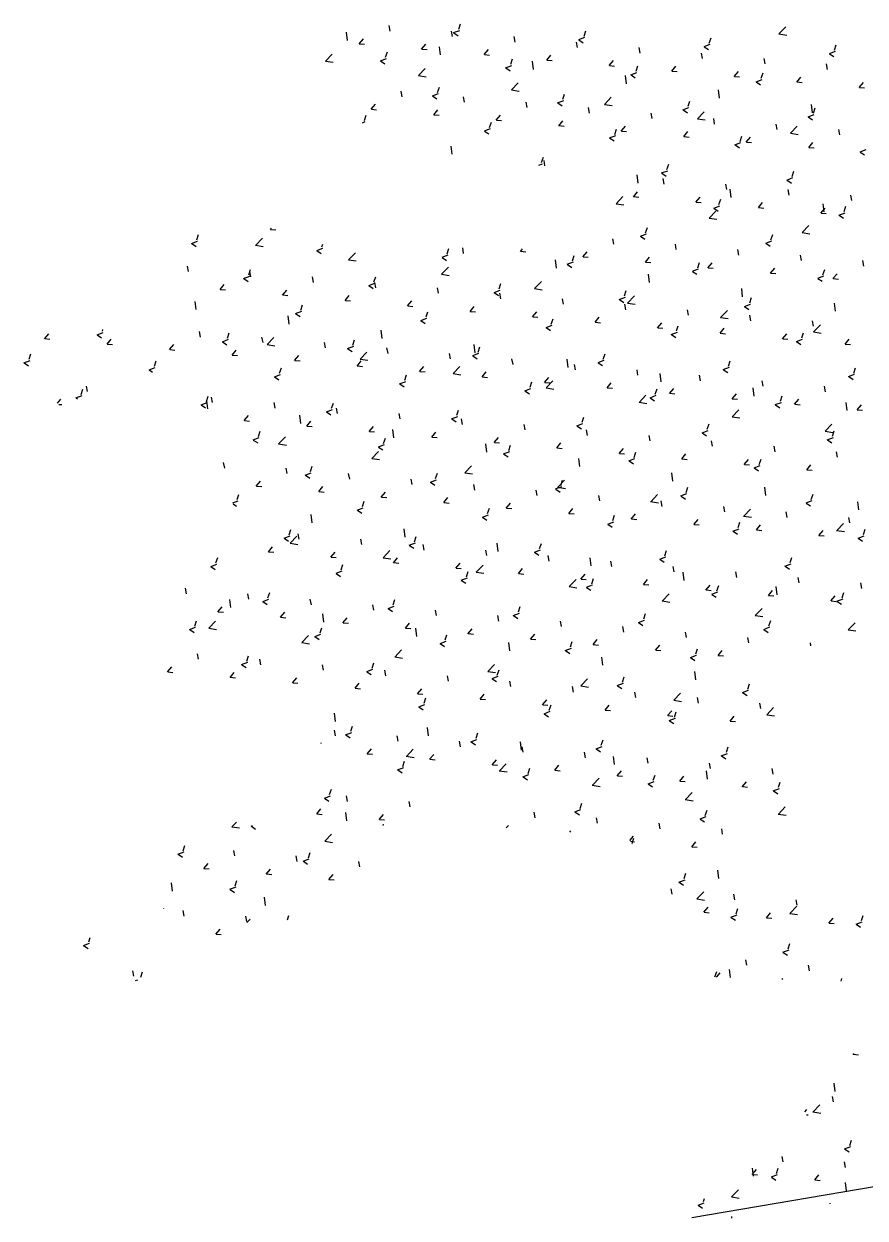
# Model space of a CAD drawing. Header units: millimetres. Extents: x 87938 to 265635, y 330093 to 434310.
# Drawn here: x 143027 to 144730, y 385227 to 387645 of the extents above; entities that cross this region are included whole.
import ezdxf

# ---------------------------------------------------------------- set-up
doc = ezdxf.new("R2010")
doc.units = ezdxf.units.MM

# ---------------------------------------------------------------- blocks, each defined once
blk = doc.blocks.new('A$C344D2886')
at = {"linetype": 'Continuous'}
for p, q in [((741.3, 6106.7), (739.3, 6117.8)), ((880.5, 6110.7), (884.1, 6121.4)), ((655.1, 6087.6), (653.2, 6104.4)), ((867.9, 6095.6), (865.8, 6106.7)), ((870, 6103.6), (882.3, 6108.3)), ((870.3, 6103.4), (879.1, 6097.5)), ((994.4, 6084.6), (992.4, 6095.6)), ((1123.5, 6089.5), (1135.9, 6094.2)), ((1134.1, 6096.6), (1137.7, 6107.3)), ((1387.6, 6082.5), (1391.2, 6093.1)), ((1528.6, 6101), (1542.4, 6115.3)), ((1528.6, 6101.1), (1544.3, 6098.7)), ((678.8, 6081.2), (687.3, 6091.3)), ((679.1, 6081.3), (689.7, 6080.4)), ((805.3, 6070.1), (813.8, 6080.3)), ((805.7, 6070.2), (816.2, 6069.3)), ((843.4, 6058.4), (841.5, 6075.2)), ((931.9, 6059.1), (940.4, 6069.2)), ((1120.9, 6073.5), (1118.9, 6084.6)), ((1123.8, 6089.3), (1132.6, 6083.3)), ((1247.5, 6062.4), (1245.5, 6073.5)), ((1377.1, 6075.3), (1389.5, 6080.1)), ((1377.4, 6075.1), (1386.2, 6069.2)), ((1641.2, 6068.3), (1644.8, 6079)), ((610.5, 6046), (624.3, 6060.3)), ((610.5, 6046.1), (626.2, 6043.6)), ((721.7, 6046.7), (734.1, 6051.4)), ((722, 6046.5), (730.8, 6040.6)), ((732.3, 6053.8), (735.9, 6064.5)), ((932.2, 6059.2), (942.7, 6058.2)), ((985.8, 6039.7), (989.4, 6050.4)), ((1031.7, 6029.2), (1029.8, 6046)), ((1058.4, 6048), (1066.9, 6058.1)), ((1058.7, 6048.1), (1069.3, 6047.2)), ((1185, 6036.9), (1193.5, 6047.1)), ((1374, 6051.3), (1372, 6062.4)), ((1500.6, 6040.3), (1498.5, 6051.3)), ((1630.7, 6061.2), (1643, 6066)), ((1630.9, 6061), (1639.7, 6055.1)), ((798.8, 6016.8), (812.6, 6031.1)), ((975.3, 6032.6), (987.7, 6037.3)), ((975.6, 6032.3), (984.4, 6026.4)), ((1185.3, 6037), (1195.8, 6036.1)), ((1228.9, 6018.4), (1241.2, 6023.2)), ((1239.4, 6025.6), (1243, 6036.2)), ((1311.5, 6025.8), (1320, 6036)), ((1311.8, 6025.9), (1322.4, 6025)), ((1438, 6014.8), (1446.6, 6024.9)), ((1492.9, 6011.4), (1496.5, 6022.1)), ((1627.1, 6029.2), (1625.1, 6040.3)), ((798.8, 6016.9), (814.5, 6014.4)), ((987.1, 5987.6), (1000.9, 6001.9)), ((1220, 6000), (1218.1, 6016.8)), ((1229.2, 6018.2), (1237.9, 6012.3)), ((1438.4, 6014.9), (1448.9, 6013.9)), ((1482.4, 6004.3), (1494.8, 6009)), ((1482.7, 6004.1), (1491.5, 5998.2)), ((1564.6, 6003.7), (1573.1, 6013.8)), ((1564.9, 6003.8), (1575.5, 6002.9)), ((1691.1, 5992.6), (1699.6, 6002.8)), ((765.8, 5974), (763.7, 5985.1)), ((827.1, 5975.7), (839.4, 5980.4)), ((827.4, 5975.4), (836.1, 5969.5)), ((837.6, 5982.8), (841.2, 5993.5)), ((892.3, 5962.9), (890.3, 5974)), ((987.1, 5987.7), (1002.8, 5985.2)), ((1091.2, 5968.7), (1094.7, 5979.3)), ((1175.4, 5958.4), (1189.2, 5972.7)), ((1408.3, 5970.8), (1406.4, 5987.6)), ((1691.5, 5992.7), (1702, 5991.8)), ((703.3, 5948.5), (711.8, 5958.6)), ((703.6, 5948.6), (714.1, 5947.7)), ((829.8, 5937.4), (838.3, 5947.6)), ((1018.9, 5951.9), (1016.8, 5962.9)), ((1080.6, 5961.5), (1093, 5966.3)), ((1080.9, 5961.3), (1089.7, 5955.4)), ((1145.4, 5940.8), (1143.4, 5951.8)), ((1175.4, 5958.5), (1191.1, 5956)), ((1334.2, 5947.4), (1346.5, 5952.1)), ((1344.7, 5954.5), (1348.3, 5965.2)), ((1596.6, 5941.6), (1594.7, 5958.4)), ((1598.3, 5940.4), (1601.8, 5951.1)), ((685.3, 5921.2), (691.2, 5923.5)), ((689.4, 5925.9), (692.9, 5936.6)), ((830.1, 5937.5), (840.7, 5936.6)), ((956.3, 5926.4), (964.8, 5936.5)), ((956.7, 5926.4), (967.2, 5925.5)), ((1082.9, 5915.3), (1091.4, 5925.4)), ((1272, 5929.7), (1269.9, 5940.8)), ((1334.5, 5947.2), (1343.2, 5941.3)), ((1363.7, 5929.2), (1377.5, 5943.5)), ((1363.7, 5929.3), (1379.4, 5926.8)), ((1398.5, 5918.6), (1396.5, 5929.7)), ((1587.7, 5933.3), (1600.1, 5938)), ((1588, 5933.1), (1596.8, 5927.1)), ((932.4, 5904.6), (944.7, 5909.4)), ((932.7, 5904.4), (941.4, 5898.5)), ((942.9, 5911.8), (946.5, 5922.4)), ((1083.2, 5915.4), (1093.8, 5914.5)), ((1196.5, 5897.6), (1200, 5908.3)), ((1209.4, 5904.2), (1217.9, 5914.3)), ((1209.8, 5904.3), (1220.3, 5903.4)), ((1336, 5893.1), (1344.5, 5903.3)), ((1525.1, 5907.6), (1523, 5918.6)), ((1552, 5900), (1565.8, 5914.3)), ((1552, 5900.1), (1567.7, 5897.6)), ((1651.6, 5896.5), (1649.6, 5907.6)), ((1185.9, 5890.5), (1198.3, 5895.2)), ((1186.2, 5890.3), (1195, 5884.4)), ((1336.3, 5893.2), (1346.9, 5892.3)), ((1439.5, 5876.4), (1451.8, 5881.1)), ((1439.8, 5876.2), (1448.6, 5870.2)), ((1450, 5883.5), (1453.6, 5894.2)), ((1462.5, 5882.1), (1471, 5892.2)), ((1462.9, 5882.2), (1473.4, 5881.2)), ((1589.1, 5871), (1597.6, 5881.1)), ((866.8, 5857.4), (864.9, 5874.1)), ((1048.2, 5840.7), (1051.8, 5851.4)), ((1589.4, 5871.1), (1600, 5870.2)), ((1693, 5862.2), (1705.4, 5867)), ((1693.3, 5862), (1702.1, 5856.1)), ((1042.2, 5835.3), (1050, 5838.3)), ((1054.5, 5833.8), (1053.2, 5844.9)), ((1301.8, 5826.6), (1305.4, 5837.3)), ((1243.4, 5799), (1241.5, 5815.7)), ((1291.2, 5819.5), (1303.6, 5824.2)), ((1291.5, 5819.2), (1300.3, 5813.3)), ((1296.5, 5797), (1294.4, 5808.1)), ((1544.8, 5805.3), (1557.1, 5810.1)), ((1545.1, 5805.1), (1553.9, 5799.2)), ((1555.3, 5812.5), (1558.9, 5823.1)), ((1233.9, 5771.5), (1242.4, 5781.6)), ((1423, 5785.9), (1421, 5797)), ((1431.7, 5769.8), (1429.8, 5786.5)), ((1549.5, 5774.9), (1547.5, 5785.9)), ((1198.8, 5757.3), (1212.6, 5771.6)), ((1198.8, 5757.4), (1214.5, 5755)), ((1234.3, 5771.6), (1244.8, 5770.7)), ((1360.5, 5760.4), (1369, 5770.6)), ((1360.8, 5760.5), (1371.3, 5759.6)), ((1407.1, 5755.6), (1410.7, 5766.2)), ((1487, 5749.4), (1495.5, 5759.5)), ((1620, 5740.6), (1618.1, 5757.3)), ((1676.1, 5763.8), (1674.1, 5774.8)), ((1387.1, 5728.1), (1400.9, 5742.4)), ((1396.6, 5748.4), (1408.9, 5753.2)), ((1396.8, 5748.2), (1405.6, 5742.3)), ((1487.3, 5749.4), (1497.9, 5748.5)), ((1613.6, 5738.3), (1622.1, 5748.4)), ((1613.9, 5738.4), (1624.4, 5737.5)), ((1650.1, 5734.3), (1662.5, 5739)), ((1650.4, 5734.1), (1659.2, 5728.2)), ((1660.6, 5741.4), (1664.2, 5752.1)), ((499.1, 5705.2), (501.3, 5707.8)), ((1258.8, 5698.7), (1262.4, 5709.3)), ((1387.1, 5728.2), (1402.8, 5725.8)), ((1575.4, 5698.9), (1589.1, 5713.2)), ((339.4, 5677), (351.8, 5681.8)), ((349.9, 5684.1), (353.5, 5694.8)), ((469, 5673), (482.8, 5687.4)), ((499.5, 5705.3), (510, 5704.4)), ((1194.4, 5675.4), (1192.3, 5686.4)), ((1248.3, 5691.5), (1260.7, 5696.3)), ((1248.6, 5691.3), (1257.4, 5685.4)), ((1501.9, 5677.4), (1514.2, 5682.1)), ((1512.4, 5684.5), (1516, 5695.2)), ((1575.4, 5699), (1591, 5696.6)), ((339.7, 5676.8), (348.5, 5670.9)), ((469, 5673.1), (484.7, 5670.7)), ((593, 5662.9), (605.3, 5667.6)), ((593.3, 5662.7), (602, 5656.7)), ((603.5, 5670), (605.3, 5675.4)), ((657.3, 5643.8), (671.1, 5658.2)), ((857.1, 5655.9), (860.6, 5666.6)), ((890.2, 5656.3), (888.8, 5668.2)), ((1005.3, 5660.9), (1009.5, 5665.9)), ((1005.6, 5661), (1016.2, 5660.1)), ((1131.9, 5649.9), (1140.4, 5660)), ((1320.9, 5664.3), (1318.9, 5675.4)), ((1447.5, 5653.2), (1445.4, 5664.3)), ((1502.2, 5677.2), (1510.9, 5671.3)), ((657.3, 5643.9), (673, 5641.5)), ((846.5, 5648.8), (858.9, 5653.5)), ((846.8, 5648.5), (855.6, 5642.6)), ((1078.5, 5627.1), (1076.6, 5643.9)), ((1100.1, 5634.6), (1112.4, 5639.4)), ((1100.4, 5634.4), (1109.1, 5628.5)), ((1110.6, 5641.8), (1114.2, 5652.4)), ((1132.2, 5650), (1142.7, 5649)), ((1258.4, 5638.8), (1266.9, 5648.9)), ((1258.7, 5638.9), (1269.3, 5638)), ((1364.2, 5627.6), (1367.7, 5638.3)), ((1384.9, 5627.7), (1393.4, 5637.9)), ((1574, 5642.1), (1572, 5653.2)), ((1700.6, 5631.1), (1698.5, 5642.1)), ((333, 5620.2), (331, 5631.2)), ((444.7, 5606), (457.1, 5610.7)), ((455.3, 5613.1), (458.8, 5623.8)), ((459.6, 5609.1), (457.5, 5620.1)), ((586.1, 5598), (584.1, 5609.1)), ((708.8, 5599), (712.4, 5609.6)), ((845.6, 5614.6), (859.4, 5628.9)), ((845.6, 5614.7), (861.3, 5612.3)), ((1266.8, 5597.9), (1264.9, 5614.7)), ((1353.6, 5620.5), (1366, 5625.2)), ((1353.9, 5620.3), (1362.7, 5614.4)), ((1385.3, 5627.8), (1395.8, 5626.9)), ((1511.5, 5616.6), (1520, 5626.8)), ((1511.8, 5616.7), (1522.4, 5615.8)), ((1607.2, 5606.4), (1619.5, 5611.1)), ((1617.7, 5613.5), (1621.3, 5624.2)), ((1638, 5605.6), (1646.5, 5615.7)), ((397.1, 5583.6), (405.6, 5593.7)), ((445, 5605.8), (453.8, 5599.8)), ((698.3, 5591.8), (710.6, 5596.6)), ((698.6, 5591.6), (707.3, 5585.7)), ((712.7, 5586.9), (710.6, 5598)), ((839.2, 5575.9), (837.2, 5586.9)), ((962.4, 5584.9), (965.9, 5595.5)), ((1033.9, 5585.4), (1047.7, 5599.7)), ((1033.9, 5585.5), (1049.6, 5583.1)), ((1455.1, 5568.7), (1453.2, 5585.5)), ((1607.5, 5606.1), (1616.2, 5600.2)), ((1638.4, 5605.7), (1648.9, 5604.7)), ((397.4, 5583.7), (407.9, 5582.7)), ((523.6, 5572.5), (532.1, 5582.6)), ((523.9, 5572.6), (534.5, 5571.7)), ((650.1, 5561.4), (658.6, 5571.6)), ((650.5, 5561.5), (661, 5560.6)), ((951.8, 5577.7), (964.2, 5582.5)), ((952.1, 5577.5), (960.9, 5571.6)), ((965.8, 5564.8), (963.7, 5575.9)), ((1092.3, 5553.7), (1090.3, 5564.8)), ((1205.4, 5563.6), (1217.7, 5568.3)), ((1205.7, 5563.4), (1214.5, 5557.4)), ((1215.9, 5570.7), (1219.5, 5581.4)), ((1222.2, 5556.2), (1235.9, 5570.5)), ((1469.5, 5556.6), (1473.1, 5567.3)), ((348.7, 5542.9), (346.8, 5559.6)), ((550, 5534.9), (562.4, 5539.7)), ((560.6, 5542.1), (564.2, 5552.7)), ((776.7, 5550.4), (785.2, 5560.5)), ((777, 5550.5), (787.6, 5549.5)), ((814.1, 5528), (817.7, 5538.6)), ((903.2, 5539.3), (911.7, 5549.4)), ((903.6, 5539.4), (914.1, 5538.5)), ((1029.8, 5528.2), (1038.3, 5538.4)), ((1218.9, 5542.7), (1216.8, 5553.7)), ((1222.2, 5556.3), (1237.9, 5553.9)), ((1345.4, 5531.6), (1343.4, 5542.6)), ((1410.5, 5527), (1424.2, 5541.3)), ((1458.9, 5549.5), (1471.3, 5554.2)), ((1459.2, 5549.2), (1468, 5543.3)), ((1643.4, 5539.5), (1641.4, 5556.3)), ((537, 5513.6), (535.1, 5530.4)), ((550.3, 5534.7), (559.1, 5528.8)), ((803.6, 5520.8), (815.9, 5525.6)), ((803.9, 5520.6), (812.7, 5514.7)), ((1030.1, 5528.3), (1040.7, 5527.4)), ((1067.7, 5513.8), (1071.3, 5524.5)), ((1156.3, 5517.2), (1164.8, 5527.3)), ((1156.7, 5517.2), (1167.2, 5516.3)), ((1282.9, 5506.1), (1291.4, 5516.2)), ((1410.5, 5527.1), (1426.1, 5524.7)), ((1472, 5520.5), (1469.9, 5531.6)), ((1598.5, 5509.4), (1596.5, 5520.5)), ((41.9, 5484.1), (50.4, 5494.2)), ((148.2, 5492.2), (160.6, 5496.9)), ((148.5, 5491.9), (157.3, 5486)), ((158.8, 5499.3), (160, 5502.8)), ((357.5, 5487.4), (355.5, 5498.5)), ((412.3, 5485.2), (415.9, 5495.8)), ((725.3, 5484.4), (723.4, 5501.2)), ((1057.1, 5506.7), (1069.5, 5511.4)), ((1057.4, 5506.5), (1066.2, 5500.5)), ((1283.2, 5506.2), (1293.8, 5505.2)), ((1310.7, 5492.6), (1323, 5497.3)), ((1311, 5492.3), (1319.8, 5486.4)), ((1321.2, 5499.7), (1324.8, 5510.4)), ((1409.4, 5495), (1417.9, 5505.1)), ((1409.8, 5495.1), (1420.3, 5494.2)), ((1536, 5483.9), (1544.5, 5494.1)), ((1574.8, 5485.6), (1578.4, 5496.2)), ((1598.7, 5497.9), (1614.4, 5495.5)), ((1598.8, 5497.8), (1612.5, 5512.1)), ((42.2, 5484.2), (52.8, 5483.3)), ((168.4, 5473), (176.9, 5483.2)), ((168.8, 5473.1), (179.3, 5472.2)), ((295, 5461.9), (303.5, 5472.1)), ((401.8, 5478), (414.1, 5482.8)), ((402.1, 5477.8), (410.9, 5471.9)), ((484.1, 5476.4), (482, 5487.4)), ((492.4, 5472), (506.2, 5486.3)), ((492.4, 5472.1), (508.1, 5469.6)), ((610.6, 5465.3), (608.6, 5476.4)), ((655.3, 5463.9), (667.7, 5468.6)), ((665.9, 5471), (669.5, 5481.7)), ((737.2, 5454.2), (735.1, 5465.3)), ((913.6, 5455.2), (911.7, 5472)), ((919.4, 5456.9), (923, 5467.6)), ((1536.3, 5484), (1546.9, 5483.1)), ((1564.2, 5478.4), (1576.6, 5483.2)), ((1564.5, 5478.2), (1573.3, 5472.3)), ((1662.5, 5472.9), (1671, 5483)), ((1662.9, 5473), (1673.4, 5472)), ((0, 5435.3), (12.4, 5440)), ((10.5, 5442.4), (14.1, 5453.1)), ((295.3, 5462), (305.9, 5461.1)), ((421.5, 5450.9), (430, 5461)), ((421.9, 5451), (432.4, 5450)), ((548.1, 5439.8), (556.6, 5449.9)), ((548.4, 5439.9), (559, 5439)), ((655.6, 5463.7), (664.4, 5457.8)), ((680.7, 5442.8), (694.5, 5457.1)), ((680.7, 5442.9), (696.4, 5440.4)), ((863.7, 5443.2), (861.7, 5454.2)), ((908.9, 5449.8), (921.3, 5454.5)), ((909.2, 5449.6), (918, 5443.6)), ((990.3, 5432.1), (988.2, 5443.1)), ((1101.9, 5426), (1100, 5442.8)), ((1162.5, 5435.6), (1174.8, 5440.4)), ((1173, 5442.8), (1176.6, 5453.4)), ((0.3, 5435), (9.1, 5429.1)), ((253.6, 5421.1), (265.9, 5425.9)), ((253.8, 5420.9), (260.2, 5416.6)), ((264.1, 5428.3), (267.7, 5438.9)), ((517.6, 5414.1), (521.2, 5424.8)), ((674.6, 5428.7), (683.1, 5438.9)), ((675, 5428.8), (685.5, 5427.9)), ((801.2, 5417.7), (809.7, 5427.8)), ((801.5, 5417.7), (812.1, 5416.8)), ((869, 5413.6), (882.8, 5427.9)), ((927.7, 5406.6), (936.2, 5416.7)), ((1116.8, 5421), (1114.8, 5432.1)), ((1162.8, 5435.4), (1171.5, 5429.5)), ((1243.3, 5409.9), (1241.3, 5421)), ((1416, 5421.5), (1428.4, 5426.3)), ((1416.3, 5421.3), (1425.1, 5415.4)), ((1426.5, 5428.7), (1430.1, 5439.3)), ((1680.1, 5414.5), (1683.7, 5425.2)), ((507.1, 5407), (519.5, 5411.7)), ((507.4, 5406.8), (516.2, 5400.9)), ((760.7, 5392.9), (773, 5397.6)), ((761, 5392.7), (769.7, 5386.7)), ((771.2, 5400), (774.8, 5410.7)), ((869, 5413.7), (884.7, 5411.2)), ((928.1, 5406.7), (938.6, 5405.8)), ((1024.8, 5385.9), (1028.3, 5396.5)), ((1054.3, 5395.5), (1062.8, 5405.7)), ((1054.6, 5395.6), (1065.1, 5394.7)), ((1057.3, 5384.4), (1071, 5398.7)), ((1180.8, 5384.4), (1189.3, 5394.6)), ((1290.2, 5396.8), (1288.2, 5413.6)), ((1369.9, 5398.9), (1367.9, 5409.9)), ((1496.4, 5387.8), (1494.4, 5398.9)), ((1669.6, 5407.4), (1681.9, 5412.1)), ((1669.9, 5407.2), (1678.6, 5401.3)), ((105.3, 5364.2), (117.7, 5369)), ((115.9, 5371.4), (119.4, 5382)), ((128.9, 5376.9), (126.9, 5387.9)), ((369.4, 5357.2), (373, 5367.9)), ((1014.2, 5378.7), (1026.6, 5383.5)), ((1014.5, 5378.5), (1023.3, 5372.6)), ((1057.3, 5384.5), (1072.9, 5382)), ((1181.1, 5384.5), (1191.7, 5383.6)), ((1245.6, 5355.2), (1259.3, 5369.5)), ((1267.8, 5364.6), (1280.1, 5369.4)), ((1278.3, 5371.8), (1281.9, 5382.4)), ((1307.4, 5373.4), (1315.9, 5383.5)), ((1307.7, 5373.5), (1318.2, 5372.5)), ((1433.9, 5362.3), (1442.4, 5372.4)), ((1478.5, 5367.6), (1476.5, 5384.4)), ((1531.9, 5357.6), (1535.4, 5368.3)), ((1623, 5376.7), (1620.9, 5387.8)), ((68.2, 5353.5), (74.9, 5361.5)), ((70.6, 5351.1), (76.6, 5350.6)), ((105.6, 5364), (108.5, 5362.1)), ((358.9, 5350.1), (371.2, 5354.8)), ((359.2, 5349.9), (367.9, 5344)), ((372.1, 5341.8), (370.2, 5358.5)), ((382, 5354.7), (380, 5365.8)), ((508.5, 5343.7), (506.5, 5354.7)), ((623, 5343.1), (626.5, 5353.8)), ((635.1, 5332.6), (633.1, 5343.7)), ((1245.6, 5355.3), (1261.2, 5352.8)), ((1268.1, 5364.4), (1276.8, 5358.5)), ((1434.2, 5362.4), (1444.8, 5361.5)), ((1521.3, 5350.5), (1533.7, 5355.2)), ((1521.6, 5350.3), (1530.4, 5344.3)), ((1560.4, 5351.2), (1569, 5361.4)), ((1560.8, 5351.3), (1571.3, 5350.4)), ((1666.8, 5338.4), (1664.8, 5355.2)), ((1687, 5340.2), (1695.5, 5350.3)), ((446, 5318.2), (454.5, 5328.3)), ((560.4, 5312.6), (558.5, 5329.3)), ((612.4, 5336), (624.8, 5340.7)), ((612.7, 5335.8), (621.5, 5329.8)), ((761.6, 5321.5), (759.6, 5332.6)), ((866, 5321.8), (878.3, 5326.6)), ((866.3, 5321.6), (875, 5315.7)), ((876.5, 5329), (880.1, 5339.6)), ((888.2, 5310.4), (886.1, 5321.5)), ((1130.1, 5314.8), (1133.6, 5325.5)), ((1433.8, 5326.1), (1449.5, 5323.6)), ((1433.9, 5326), (1447.6, 5340.3)), ((1687.3, 5340.2), (1697.9, 5339.3)), ((446.3, 5318.3), (456.9, 5317.3)), ((474.7, 5286.2), (478.3, 5296.9)), ((572.6, 5307.1), (581.1, 5317.2)), ((572.9, 5307.2), (583.4, 5306.3)), ((699.1, 5296), (707.6, 5306.2)), ((699.4, 5296.1), (710, 5295.2)), ((748.7, 5283.4), (746.8, 5300.1)), ((825.7, 5284.9), (834.2, 5295.1)), ((1014.7, 5299.4), (1012.7, 5310.4)), ((1119.5, 5307.7), (1131.9, 5312.5)), ((1119.8, 5307.5), (1128.6, 5301.6)), ((1141.3, 5288.3), (1139.2, 5299.4)), ((1373.1, 5293.6), (1385.4, 5298.3)), ((1383.6, 5300.7), (1387.2, 5311.4)), ((1622.1, 5296.9), (1637.8, 5294.4)), ((1622.2, 5296.8), (1635.9, 5311.1)), ((1637.2, 5286.6), (1640.7, 5297.2)), ((464.2, 5279.1), (476.5, 5283.8)), ((464.5, 5278.8), (473.3, 5272.9)), ((515.8, 5270.9), (529.6, 5285.2)), ((515.8, 5271), (531.5, 5268.6)), ((728.3, 5272.1), (731.8, 5282.7)), ((826, 5285), (836.5, 5284.1)), ((937, 5254.2), (935.1, 5270.9)), ((952.2, 5273.9), (960.7, 5284)), ((952.5, 5274), (963.1, 5273)), ((1078.7, 5262.8), (1087.2, 5272.9)), ((1267.8, 5277.2), (1265.8, 5288.3)), ((1373.4, 5293.4), (1382.2, 5287.4)), ((1394.4, 5266.2), (1392.3, 5277.2)), ((1626.6, 5279.4), (1639, 5284.2)), ((1626.9, 5279.2), (1635.7, 5273.3)), ((704.1, 5241.7), (717.8, 5256)), ((717.7, 5264.9), (730.1, 5269.7)), ((718, 5264.7), (726.8, 5258.8)), ((971.3, 5250.8), (983.6, 5255.5)), ((971.6, 5250.6), (980.4, 5244.7)), ((981.8, 5257.9), (985.4, 5268.6)), ((1079.1, 5262.9), (1089.6, 5262)), ((1205.3, 5251.7), (1213.8, 5261.9)), ((1205.6, 5251.8), (1216.2, 5250.9)), ((1235.4, 5243.8), (1239, 5254.5)), ((1331.8, 5240.7), (1340.3, 5250.8)), ((1520.9, 5255.1), (1518.9, 5266.2)), ((1647.5, 5244), (1645.4, 5255.1)), ((406.5, 5222), (404.4, 5233.1)), ((580, 5215.2), (583.6, 5225.8)), ((704.1, 5241.8), (719.8, 5239.4)), ((892.4, 5212.5), (906.1, 5226.8)), ((1125.3, 5225), (1123.3, 5241.7)), ((1224.8, 5236.7), (1237.2, 5241.4)), ((1225.1, 5236.5), (1233.9, 5230.5)), ((1332.2, 5240.8), (1342.7, 5239.8)), ((1458.4, 5229.6), (1466.9, 5239.7)), ((1458.7, 5229.7), (1469.3, 5228.8)), ((1478.4, 5222.5), (1490.7, 5227.3)), ((1478.7, 5222.3), (1487.5, 5216.4)), ((1488.9, 5229.7), (1492.5, 5240.3)), ((1584.9, 5218.5), (1593.4, 5228.7)), ((533, 5211), (531, 5222)), ((569.5, 5208), (581.8, 5212.8)), ((569.8, 5207.8), (578.6, 5201.9)), ((659.6, 5199.9), (657.5, 5210.9)), ((786.1, 5188.8), (784.1, 5199.9)), ((823, 5193.9), (835.4, 5198.6)), ((833.6, 5201), (837.2, 5211.7)), ((892.4, 5212.6), (908, 5210.2)), ((1313.6, 5195.8), (1311.6, 5212.5)), ((1585.3, 5218.6), (1595.8, 5217.7)), ((470.5, 5185.5), (479, 5195.6)), ((470.8, 5185.5), (481.4, 5184.6)), ((597, 5174.4), (605.5, 5184.5)), ((597.4, 5174.5), (607.9, 5173.5)), ((823.3, 5193.7), (832.1, 5187.8)), ((912.7, 5177.7), (910.6, 5188.8)), ((1039.2, 5166.7), (1037.2, 5177.7)), ((1076.6, 5179.8), (1089, 5184.5)), ((1076.9, 5179.6), (1085.7, 5173.6)), ((1080.6, 5183.4), (1096.3, 5181)), ((1080.7, 5183.3), (1094.4, 5197.6)), ((1087.1, 5186.9), (1090.7, 5197.6)), ((1340.7, 5172.8), (1344.3, 5183.4)), ((1501.9, 5166.6), (1499.9, 5183.3)), ((422.7, 5151.7), (433.6, 5155.9)), ((423.4, 5149.7), (430.3, 5145)), ((431.8, 5158.3), (435.4, 5168.9)), ((685.3, 5144.1), (688.9, 5154.8)), ((723.6, 5163.3), (732.1, 5173.4)), ((723.9, 5163.4), (734.5, 5162.5)), ((850.1, 5152.2), (858.6, 5162.4)), ((850.5, 5152.3), (861, 5151.4)), ((976.7, 5141.2), (985.2, 5151.3)), ((1165.8, 5155.6), (1163.7, 5166.7)), ((1268.9, 5154.2), (1284.6, 5151.8)), ((1269, 5154.1), (1282.7, 5168.4)), ((1292.3, 5144.5), (1290.3, 5155.6)), ((1330.2, 5165.6), (1342.5, 5170.4)), ((1330.4, 5165.4), (1339.2, 5159.5)), ((1583.7, 5151.5), (1596.1, 5156.3)), ((1584, 5151.3), (1592.8, 5145.4)), ((1594.2, 5158.6), (1597.8, 5169.3)), ((1690.2, 5137.4), (1688.2, 5154.1)), ((583.8, 5111.5), (581.9, 5128.3)), ((674.8, 5137), (687.2, 5141.7)), ((675.1, 5136.8), (683.9, 5130.9)), ((928.4, 5122.9), (940.7, 5127.6)), ((938.9, 5130), (942.5, 5140.7)), ((977, 5141.3), (987.6, 5140.3)), ((1103.2, 5130.1), (1111.7, 5140.2)), ((1103.6, 5130.2), (1114.1, 5129.3)), ((1192.4, 5115.9), (1196, 5126.5)), ((1229.8, 5119), (1238.3, 5129.2)), ((1418.9, 5133.5), (1416.8, 5144.5)), ((1457.3, 5124.9), (1471, 5139.2)), ((1545.4, 5122.4), (1543.4, 5133.4)), ((928.7, 5122.6), (937.4, 5116.7)), ((1181.9, 5108.7), (1194.3, 5113.5)), ((1182.2, 5108.5), (1191, 5102.6)), ((1230.1, 5119.1), (1240.7, 5118.2)), ((1356.3, 5108), (1364.8, 5118.1)), ((1356.7, 5108), (1367.2, 5107.1)), ((1446, 5101.7), (1449.6, 5112.4)), ((1457.2, 5125), (1472.9, 5122.6)), ((1482.9, 5096.9), (1491.4, 5107)), ((1645.6, 5095.7), (1659.3, 5110)), ((1671.9, 5111.3), (1669.9, 5122.4)), ((526.6, 5080.1), (538.9, 5084.8)), ((526.9, 5079.9), (535.6, 5074)), ((537.1, 5087.2), (540.7, 5097.9)), ((539.2, 5069.8), (552.9, 5084.2)), ((557.5, 5078.2), (555.5, 5089.3)), ((684.1, 5067.2), (682, 5078.2)), ((772.1, 5082.3), (770.1, 5099.1)), ((790.7, 5073.1), (794.2, 5083.8)), ((1435.5, 5094.6), (1447.8, 5099.3)), ((1435.8, 5094.4), (1444.5, 5088.5)), ((1483.2, 5097), (1493.7, 5096)), ((1609.4, 5085.8), (1617.9, 5095.9)), ((1609.7, 5085.9), (1620.3, 5085)), ((1645.5, 5095.8), (1661.2, 5093.4)), ((1689, 5080.5), (1701.4, 5085.2)), ((1689.3, 5080.3), (1698.1, 5074.3)), ((1699.6, 5087.6), (1703.1, 5098.3)), ((495, 5052.7), (503.5, 5062.9)), ((539.2, 5069.9), (554.8, 5067.5)), ((727.5, 5040.6), (741.2, 5055)), ((780.1, 5066), (792.5, 5070.7)), ((780.4, 5065.7), (789.2, 5059.8)), ((810.6, 5056.1), (808.6, 5067.2)), ((937.1, 5045), (935.1, 5056.1)), ((960.4, 5053.1), (958.4, 5069.9)), ((1033.7, 5051.8), (1046, 5056.6)), ((1044.2, 5059), (1047.8, 5069.6)), ((1297.8, 5044.8), (1301.3, 5055.5)), ((388.9, 5030.3), (392.4, 5041)), ((495.3, 5052.8), (505.9, 5051.9)), ((621.5, 5041.7), (630, 5051.8)), ((621.9, 5041.8), (632.4, 5040.8)), ((727.5, 5040.7), (743.1, 5038.3)), ((748.1, 5030.6), (756.6, 5040.7)), ((748.4, 5030.7), (758.9, 5029.8)), ((874.6, 5019.5), (883.1, 5029.7)), ((1034, 5051.6), (1042.7, 5045.7)), ((1063.7, 5034), (1061.7, 5045)), ((1148.7, 5023.9), (1146.7, 5040.7)), ((1190.2, 5022.9), (1188.2, 5033.9)), ((1287.2, 5037.7), (1299.6, 5042.4)), ((1287.5, 5037.5), (1296.3, 5031.6)), ((1551.3, 5030.7), (1554.9, 5041.4)), ((378.3, 5023.2), (390.7, 5027.9)), ((378.6, 5023), (387.4, 5017.1)), ((631.9, 5009.1), (644.2, 5013.8)), ((632.2, 5008.8), (640.9, 5002.9)), ((642.4, 5016.2), (646, 5026.9)), ((874.9, 5019.6), (885.5, 5018.7)), ((896, 5002.1), (899.5, 5012.7)), ((915.7, 5011.5), (931.4, 5009.1)), ((915.8, 5011.4), (929.5, 5025.7)), ((1001.2, 5008.5), (1009.7, 5018.6)), ((1001.5, 5008.5), (1012, 5007.6)), ((1127.7, 4997.4), (1136.2, 5007.5)), ((1316.8, 5011.8), (1314.7, 5022.9)), ((1337, 4994.7), (1335, 5011.5)), ((1443.3, 5000.7), (1441.3, 5011.8)), ((1540.8, 5023.6), (1553.1, 5028.3)), ((1541.1, 5023.4), (1549.8, 5017.4)), ((885.4, 4994.9), (897.8, 4999.7)), ((885.7, 4994.7), (894.5, 4988.8)), ((1104, 4982.3), (1119.7, 4979.9)), ((1104.1, 4982.2), (1117.8, 4996.5)), ((1128, 4997.5), (1138.6, 4996.6)), ((1139, 4980.8), (1151.3, 4985.5)), ((1139.3, 4980.6), (1148.1, 4974.7)), ((1149.5, 4987.9), (1153.1, 4998.6)), ((1254.2, 4986.3), (1262.8, 4996.5)), ((1254.6, 4986.4), (1265.1, 4985.5)), ((1380.8, 4975.2), (1389.3, 4985.4)), ((1403.1, 4973.8), (1406.7, 4984.5)), ((1525.3, 4965.5), (1523.3, 4982.3)), ((1569.9, 4989.7), (1567.8, 5000.7)), ((1696.4, 4978.6), (1694.4, 4989.7)), ((328.9, 4967.7), (326.9, 4978.7)), ((418.9, 4939.7), (417, 4956.4)), ((455.4, 4956.6), (453.4, 4967.7)), ((483.6, 4952.2), (496, 4956.9)), ((494.2, 4959.3), (497.8, 4970)), ((582, 4945.5), (579.9, 4956.6)), ((1292.4, 4953), (1306.1, 4967.3)), ((1381.1, 4975.3), (1391.7, 4974.4)), ((1392.5, 4966.7), (1404.9, 4971.4)), ((1392.8, 4966.4), (1401.6, 4960.5)), ((1507.3, 4964.2), (1515.8, 4974.3)), ((1507.7, 4964.3), (1518.2, 4963.3)), ((1633.9, 4953.1), (1642.4, 4963.2)), ((1646.1, 4952.5), (1658.4, 4957.3)), ((1656.6, 4959.7), (1660.2, 4970.3)), ((392.9, 4931.1), (401.4, 4941.2)), ((483.9, 4951.9), (492.7, 4946)), ((708.5, 4934.5), (706.5, 4945.5)), ((737.2, 4938), (749.5, 4942.8)), ((737.5, 4937.8), (746.3, 4931.9)), ((747.7, 4945.2), (751.3, 4955.8)), ((835.1, 4923.4), (833, 4934.5)), ((1001.3, 4931), (1004.9, 4941.7)), ((1292.3, 4953.1), (1308, 4950.7)), ((1480.7, 4923.8), (1494.4, 4938.1)), ((1634.2, 4953.2), (1644.8, 4952.3)), ((1646.4, 4952.3), (1655.2, 4946.4)), ((345.9, 4902.4), (349.5, 4913)), ((374.3, 4898), (388, 4912.3)), ((393.2, 4931.2), (403.8, 4930.3)), ((519.5, 4920), (528, 4930.2)), ((519.8, 4920.1), (530.3, 4919.2)), ((607.2, 4910.4), (605.2, 4927.2)), ((646, 4909), (654.5, 4919.1)), ((646.3, 4909.1), (656.9, 4908.1)), ((772.5, 4897.9), (781, 4908)), ((961.6, 4912.3), (959.6, 4923.4)), ((990.7, 4923.9), (1003.1, 4928.6)), ((991, 4923.7), (999.8, 4917.8)), ((1088.2, 4901.2), (1086.1, 4912.3)), ((1244.3, 4909.8), (1256.6, 4914.5)), ((1244.6, 4909.5), (1253.4, 4903.6)), ((1254.8, 4916.9), (1258.4, 4927.6)), ((1480.6, 4923.9), (1496.3, 4921.5)), ((1508.4, 4902.8), (1512, 4913.4)), ((1669, 4894.6), (1682.7, 4908.9)), ((335.4, 4895.2), (347.7, 4900)), ((335.7, 4895), (344.5, 4889.1)), ((374.3, 4898.1), (389.9, 4895.6)), ((588.9, 4881.1), (601.3, 4885.9)), ((599.5, 4888.3), (603.1, 4898.9)), ((772.9, 4898), (783.4, 4897.1)), ((795.5, 4881.2), (793.5, 4898)), ((853, 4874.1), (856.6, 4884.8)), ((899.1, 4886.8), (907.6, 4897)), ((899.4, 4886.9), (910, 4886)), ((1025.6, 4875.7), (1034.1, 4885.9)), ((1214.7, 4890.2), (1212.7, 4901.2)), ((1341.3, 4879.1), (1339.2, 4890.2)), ((1497.8, 4895.6), (1510.2, 4900.4)), ((1498.1, 4895.4), (1506.9, 4889.5)), ((1668.9, 4894.7), (1684.6, 4892.3)), ((562.5, 4868.9), (578.2, 4866.4)), ((562.6, 4868.8), (576.3, 4883.1)), ((589.2, 4880.9), (598, 4875)), ((842.5, 4867), (854.9, 4871.7)), ((842.8, 4866.8), (851.6, 4860.9)), ((983.8, 4852), (981.8, 4868.8)), ((1026, 4875.8), (1036.5, 4874.9)), ((1106.6, 4860), (1110.2, 4870.7)), ((1152.2, 4864.7), (1160.7, 4874.8)), ((1152.5, 4864.8), (1163.1, 4863.8)), ((1278.7, 4853.6), (1287.2, 4863.7)), ((1467.8, 4868), (1465.8, 4879.1)), ((1593.4, 4862.3), (1592.3, 4868)), ((353.4, 4835), (351.3, 4846)), ((451.2, 4831.4), (454.8, 4842)), ((750.8, 4839.7), (766.5, 4837.2)), ((750.9, 4839.6), (764.6, 4853.9)), ((1096.1, 4852.9), (1108.4, 4857.6)), ((1096.4, 4852.6), (1105.1, 4846.7)), ((1172.1, 4822.8), (1170.1, 4839.6)), ((1279.1, 4853.7), (1289.6, 4852.8)), ((1349.6, 4838.7), (1362, 4843.5)), ((1349.9, 4838.5), (1358.7, 4832.6)), ((1360.1, 4845.9), (1363.7, 4856.5)), ((1405.3, 4842.5), (1413.8, 4852.7)), ((1405.6, 4842.6), (1416.2, 4841.7)), ((290.8, 4809.5), (299.3, 4819.6)), ((440.7, 4824.2), (453.1, 4829)), ((441, 4824), (449.8, 4818.1)), ((479.9, 4823.9), (477.9, 4835)), ((606.5, 4812.8), (604.4, 4823.9)), ((694.3, 4810.1), (706.6, 4814.8)), ((704.8, 4817.2), (708.4, 4827.9)), ((733, 4801.8), (731, 4812.8)), ((939.2, 4810.4), (952.9, 4824.7)), ((958.4, 4803.1), (961.9, 4813.8)), ((291.2, 4809.6), (301.7, 4808.6)), ((417.4, 4798.4), (425.9, 4808.5)), ((417.7, 4798.5), (428.3, 4797.6)), ((543.9, 4787.3), (552.4, 4797.5)), ((544.3, 4787.4), (554.8, 4786.5)), ((694.6, 4809.9), (703.3, 4803.9)), ((859.6, 4790.7), (857.5, 4801.7)), ((939.1, 4810.5), (954.8, 4808)), ((947.8, 4796), (960.2, 4800.7)), ((948.1, 4795.7), (956.9, 4789.8)), ((986.1, 4779.6), (984.1, 4790.7)), ((1127.5, 4781.2), (1141.2, 4795.5)), ((1211.9, 4789), (1215.5, 4799.6)), ((1360.4, 4793.6), (1358.4, 4810.4)), ((670.5, 4776.3), (679, 4786.4)), ((670.8, 4776.3), (681.4, 4775.4)), ((797, 4765.2), (805.5, 4775.3)), ((797.4, 4765.3), (807.9, 4764.3)), ((923.6, 4754.1), (932.1, 4764.2)), ((1112.7, 4768.5), (1110.6, 4779.6)), ((1127.4, 4781.3), (1143.1, 4778.8)), ((1201.4, 4781.8), (1213.7, 4786.6)), ((1201.7, 4781.6), (1210.4, 4775.7)), ((1239.2, 4757.5), (1237.2, 4768.5)), ((1315.8, 4752), (1329.5, 4766.3)), ((1454.9, 4767.7), (1467.3, 4772.4)), ((1455.2, 4767.5), (1464, 4761.6)), ((1465.5, 4774.8), (1469, 4785.5)), ((799.6, 4739.1), (811.9, 4743.8)), ((799.9, 4738.8), (808.6, 4732.9)), ((810.1, 4746.2), (813.7, 4756.9)), ((923.9, 4754.2), (934.5, 4753.3)), ((1050.1, 4743), (1058.6, 4753.2)), ((1050.5, 4743.1), (1061, 4742.2)), ((1063.7, 4732.1), (1067.2, 4742.7)), ((1176.7, 4732), (1185.2, 4742.1)), ((1315.7, 4752.1), (1331.4, 4749.6)), ((1365.7, 4746.4), (1363.7, 4757.5)), ((1492.3, 4735.3), (1490.3, 4746.4)), ((630.6, 4709.4), (628.6, 4726.1)), ((1053.1, 4724.9), (1065.5, 4729.7)), ((1053.4, 4724.7), (1062.2, 4718.8)), ((1177, 4732.1), (1187.5, 4731.1)), ((1303.2, 4720.9), (1311.7, 4731)), ((1303.5, 4721), (1314.1, 4720.1)), ((1306.7, 4710.8), (1319, 4715.5)), ((1317.2, 4717.9), (1320.8, 4728.6)), ((1429.8, 4709.8), (1438.3, 4720)), ((1504, 4722.9), (1519.7, 4720.4)), ((1504.1, 4722.8), (1517.8, 4737.1)), ((630.9, 4680.1), (628.9, 4691.2)), ((661.9, 4689.3), (665.4, 4699.9)), ((818.9, 4680.2), (816.9, 4696.9)), ((1307, 4710.6), (1315.8, 4704.7)), ((1430.1, 4709.9), (1440.6, 4709)), ((651.3, 4682.1), (663.7, 4686.9)), ((651.6, 4681.9), (660.4, 4676)), ((757.5, 4669), (755.5, 4680.1)), ((884, 4658), (882, 4669)), ((904.9, 4668), (917.2, 4672.8)), ((905.2, 4667.8), (914, 4661.9)), ((915.4, 4675.2), (919, 4685.8)), ((1007.2, 4651), (1005.2, 4667.7)), ((1169, 4661), (1172.6, 4671.7)), ((600.4, 4665.6), (601.6, 4665.4)), ((695, 4643.5), (703.5, 4653.7)), ((695.3, 4643.6), (705.8, 4642.7)), ((774.3, 4638.5), (788, 4652.8)), ((821.5, 4632.5), (830, 4642.6)), ((1010.6, 4646.9), (1008.5, 4658)), ((1137.1, 4635.8), (1135.1, 4646.9)), ((1158.4, 4653.9), (1170.8, 4658.6)), ((1158.7, 4653.7), (1167.5, 4647.7)), ((1412, 4639.8), (1424.3, 4644.5)), ((1422.5, 4646.9), (1426.1, 4657.6)), ((767.2, 4618.3), (770.8, 4628.9)), ((774.2, 4638.6), (789.9, 4636.2)), ((821.8, 4632.6), (832.4, 4631.6)), ((948.1, 4621.4), (956.6, 4631.5)), ((948.4, 4621.5), (958.9, 4620.6)), ((962.6, 4609.3), (976.3, 4623.6)), ((1074.6, 4610.3), (1083.1, 4620.5)), ((1195.5, 4621.8), (1193.5, 4638.5)), ((1263.7, 4624.8), (1261.6, 4635.8)), ((1390.2, 4613.7), (1388.2, 4624.7)), ((1412.3, 4639.5), (1421.1, 4633.6)), ((756.6, 4611.1), (769, 4615.9)), ((756.9, 4610.9), (765.7, 4605)), ((962.5, 4609.4), (978.2, 4607)), ((1010.2, 4597), (1022.6, 4601.7)), ((1010.5, 4596.8), (1019.3, 4590.8)), ((1020.7, 4604.1), (1024.3, 4614.8)), ((1074.9, 4610.4), (1085.5, 4609.5)), ((1150.9, 4580.1), (1164.6, 4594.4)), ((1201.1, 4599.3), (1209.6, 4609.4)), ((1201.5, 4599.3), (1212, 4598.4)), ((1274.3, 4590), (1277.9, 4600.7)), ((1327.7, 4588.2), (1336.2, 4598.3)), ((1383.8, 4592.6), (1381.8, 4609.3)), ((1516.8, 4602.6), (1514.7, 4613.7)), ((618.9, 4561.3), (622.5, 4572)), ((1150.8, 4580.2), (1166.5, 4577.8)), ((1263.8, 4582.9), (1276.1, 4587.6)), ((1264, 4582.6), (1272.8, 4576.7)), ((1328, 4588.3), (1338.6, 4587.4)), ((1454.2, 4577.1), (1462.7, 4587.2)), ((1454.6, 4577.2), (1465.1, 4576.3)), ((1517.3, 4568.7), (1529.7, 4573.5)), ((1527.8, 4575.9), (1531.4, 4586.5)), ((608.4, 4554.2), (620.8, 4558.9)), ((608.7, 4554), (617.5, 4548.1)), ((655.4, 4547.4), (653.4, 4558.5)), ((782, 4536.3), (779.9, 4547.4)), ((1339.1, 4551), (1354.8, 4548.6)), ((1339.2, 4550.9), (1352.9, 4565.2)), ((1517.6, 4568.5), (1526.4, 4562.6)), ((592.9, 4521.9), (601.4, 4532)), ((593.2, 4522), (603.8, 4521.1)), ((654, 4508.3), (652, 4525.1)), ((1035.1, 4514.2), (1033, 4525.2)), ((1115.5, 4525.9), (1127.9, 4530.7)), ((1115.8, 4525.7), (1124.6, 4519.8)), ((1126, 4533.1), (1129.6, 4543.7)), ((1379.6, 4519), (1383.2, 4529.6)), ((1527.4, 4521.8), (1543.1, 4519.4)), ((1527.5, 4521.7), (1541.2, 4536)), ((421.1, 4495.8), (430.2, 4505.4)), ((460.2, 4497.3), (462.9, 4498.4)), ((460.5, 4497.1), (469.2, 4491.2)), ((719.4, 4510.8), (727.9, 4521)), ((719.8, 4510.9), (730.3, 4510)), ((727.1, 4498.8), (727.8, 4501)), ((976.7, 4493.6), (981, 4498.8)), ((1161.6, 4503.1), (1159.6, 4514.2)), ((1288.2, 4492), (1286.1, 4503.1)), ((1369.1, 4511.8), (1381.4, 4516.6)), ((1369.4, 4511.6), (1378.1, 4505.7)), ((421, 4495.9), (436.7, 4493.5)), ((609.4, 4466.6), (623.1, 4481)), ((1105.1, 4484.8), (1107.6, 4487.8)), ((1226.8, 4467.9), (1234.1, 4476.7)), ((1231.4, 4462.2), (1234.9, 4472.7)), ((1414.7, 4481), (1412.7, 4492)), ((322.5, 4447.5), (326, 4458.2)), ((609.3, 4466.7), (625, 4464.3)), ((1228, 4466.5), (1236.5, 4465.7)), ((1352.2, 4455.5), (1360.7, 4465.6)), ((1352.5, 4455.6), (1363.1, 4454.6)), ((311.9, 4440.4), (324.3, 4445.1)), ((312.2, 4440.2), (321, 4434.3)), ((426.8, 4436.8), (424.8, 4447.9)), ((553.4, 4425.8), (551.3, 4436.8)), ((565.5, 4426.3), (577.8, 4431)), ((565.8, 4426.1), (574.5, 4420.1)), ((576, 4433.4), (579.6, 4444.1)), ((679.9, 4414.7), (677.9, 4425.8)), ((364.3, 4411.3), (372.8, 4421.5)), ((364.6, 4411.4), (375.2, 4410.5)), ((490.8, 4400.3), (499.3, 4410.4)), ((491.2, 4400.4), (501.7, 4399.4)), ((1336.7, 4391), (1340.3, 4401.7)), ((1407.2, 4391.5), (1405.2, 4408.1)), ((300.8, 4365.7), (298.8, 4382.4)), ((427.8, 4376.5), (431.3, 4387.2)), ((617.4, 4389.2), (625.9, 4399.3)), ((617.7, 4389.3), (628.3, 4388.4)), ((1326.1, 4383.9), (1338.5, 4388.6)), ((1326.4, 4383.7), (1335.2, 4377.7)), ((417.2, 4369.4), (429.6, 4374.1)), ((417.5, 4369.1), (426.3, 4363.2)), ((489.1, 4336.4), (487.1, 4353.2)), ((1312.6, 4359.3), (1310.6, 4370.4)), ((1362.6, 4349.8), (1376.3, 4364.1)), ((1439.2, 4348.3), (1437.1, 4359.3)), ((283, 4330), (283.1, 4330.3)), ((1362.5, 4349.9), (1378.2, 4347.5)), ((1376.6, 4322.8), (1385.2, 4332.9)), ((1442, 4320), (1445.6, 4330.6)), ((1550.8, 4320.6), (1564.6, 4334.9)), ((1565.7, 4337.2), (1563.7, 4348.3)), ((324.7, 4315.2), (322.7, 4326.3)), ((451.3, 4304.1), (449.3, 4315.2)), ((451.3, 4301.9), (458.2, 4309.1)), ((533.8, 4307.7), (536.7, 4316.1)), ((1377, 4322.9), (1387.5, 4321.9)), ((1431.4, 4312.8), (1443.8, 4317.6)), ((1431.7, 4312.6), (1440.5, 4306.7)), ((1503.2, 4311.7), (1511.7, 4321.8)), ((1503.5, 4311.8), (1514.1, 4310.9)), ((1550.8, 4320.7), (1566.5, 4318.3)), ((1629.7, 4300.6), (1638.2, 4310.8)), ((1695.5, 4305.9), (1699.1, 4316.5)), ((388.8, 4278.6), (397.3, 4288.8)), ((1630.1, 4300.7), (1640.6, 4299.8)), ((1685, 4298.7), (1697.4, 4303.5)), ((1685.3, 4298.5), (1694.1, 4292.6)), ((120.8, 4255.6), (133.1, 4260.3)), ((121, 4255.3), (129.8, 4249.4)), ((131.3, 4262.7), (134.4, 4271.9)), ((389.1, 4278.7), (399.6, 4277.8)), ((1547.3, 4248.9), (1550.9, 4259.6)), ((1536.8, 4241.8), (1549.1, 4246.6)), ((1537.1, 4241.6), (1545.8, 4235.7)), ((1430.5, 4190.5), (1428.6, 4207.2)), ((1463.7, 4215.6), (1461.6, 4226.6)), ((1590.2, 4204.5), (1588.2, 4215.5)), ((222.7, 4193.6), (220.6, 4204.6)), ((226.1, 4184.5), (230.8, 4186.3)), ((226.4, 4184.3), (226.9, 4184)), ((236.6, 4191.7), (240.2, 4202.3)), ((1399.1, 4192), (1402.6, 4202.7)), ((1402.2, 4191.3), (1409.6, 4200.2)), ((1534.6, 4187.2), (1536.2, 4189.1)), ((1654.5, 4183.5), (1656.2, 4188.6)), ((1678.7, 4035.2), (1680.1, 4036.9)), ((1679, 4035.3), (1689.6, 4034.4)), ((1642.2, 3960.2), (1640.3, 3976.9)), ((1639.2, 3939.1), (1637.1, 3950.1)), ((1581.3, 3919.1), (1585.1, 3923.7)), ((1597.6, 3918.5), (1611.4, 3932.8)), ((1597.6, 3918.6), (1613.3, 3916.2)), ((1584.7, 3913), (1587.5, 3912.7)), ((1661.5, 3843.9), (1673.9, 3848.6)), ((1672.1, 3851), (1675.6, 3861.7)), ((1537.1, 3817.4), (1535.1, 3828.5)), ((1661.8, 3843.6), (1670.6, 3837.7)), ((1474.6, 3791.9), (1483.1, 3802.1)), ((1477.3, 3788.3), (1475.4, 3805.1)), ((1523.8, 3794.1), (1527.4, 3804.8)), ((1663.7, 3806.4), (1661.6, 3817.4)), ((1474.9, 3792), (1485.5, 3791.1)), ((1513.3, 3787), (1525.6, 3791.7)), ((1513.6, 3786.7), (1522.4, 3780.8)), ((1601.1, 3780.9), (1609.6, 3791)), ((1601.5, 3780.9), (1612, 3780)), ((1665.6, 3759.1), (1663.7, 3775.9)), ((1432.7, 3746.6), (1446.5, 3760.9)), ((1365, 3730.1), (1377.4, 3734.8)), ((1365.3, 3729.8), (1374.1, 3723.9)), ((1375.6, 3737.2), (1377.7, 3743.6)), ((1432.7, 3746.7), (1448.4, 3744.3)), ((1632.4, 3732.8), (1632.7, 3733.7)), ((1433.6, 3703.7), (1433, 3706.8))]:
    blk.add_line(p, q, dxfattribs=at)
blk.add_line((1929.4, 3802.5), (1352.1, 3704.2))

msp = doc.modelspace()

# ---------------------------------------------------------------- block references
msp.add_blockref('A$C344D2886', (143027.3, 381523.4))

doc.saveas('drawing.dxf')
